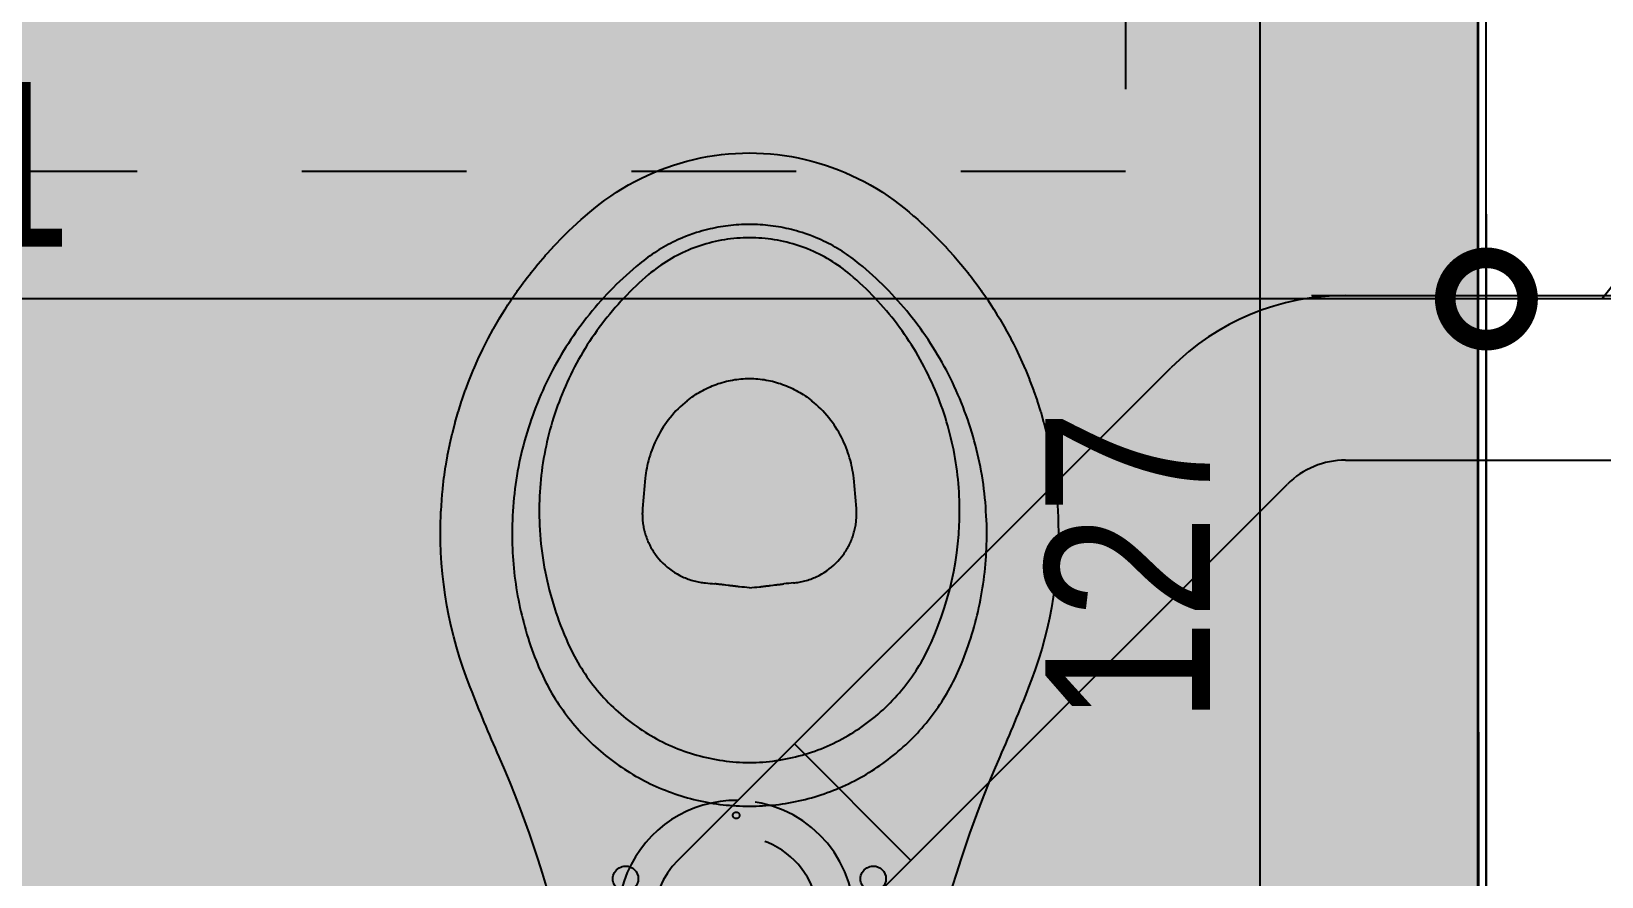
# Model space of a CAD drawing. Header units: metres. Extents: x -41 to 570, y -54 to 184.
# Drawn here: x -18.924 to -17.971, y 47.922 to 48.435 of the extents above; entities that cross this region are included whole.
import ezdxf
from ezdxf.xclip import XClip

# ---------------------------------------------------------------- set-up
doc = ezdxf.new("R2010")
doc.units = ezdxf.units.M
doc.header["$XCLIPFRAME"] = 0
for name, pattern in [('DASHEDX2', [1.5, 1, -0.5]), ('PUC$0$DASHEDX2', [1.5, 1, -0.5]), ('PUC$0$HIDDEN2', [0.1875, 0.125, -0.0625])]:
    doc.linetypes.add(name, pattern=pattern)
for name, color, linetype in [('1', 232, 'DASHEDX2'), ('ARQ-DIM', 2, 'Continuous'), ('PUC$0$ARQ-ALV ACAB', 4, 'Continuous'), ('PUC$0$ARQ-ALV OSSO', 5, 'Continuous'), ('PUC$0$ARQ-HID', 7, 'Continuous'), ('PUC$0$ARQ-PRJ', 7, 'PUC$0$DASHEDX2')]:
    doc.layers.add(name, color=color, linetype=linetype)
doc.layers.add('PUC$0$ARQ-FORRO', color=9, linetype='Continuous', lineweight=5)
doc.styles.add('Adesa', font='ARIALN.TTF')
doc.dimstyles.new('ADESA 1-0050', dxfattribs={"dimtxt": 0.1, "dimasz": 0.1, "dimexe": 0.05, "dimexo": 0.05, "dimgap": 0.03, "dimtad": 1, "dimdec": 1, "dimlfac": 100, "dimzin": 12, "dimtxsty": 'Adesa', "dimblk": 'DOTSMALL', "dimcen": 1, "dimdle": 0.05, "dimclrd": 1, "dimclre": 1, "dimclrt": 256, "dimazin": 3, "dimtm": 1e-09, "dimtfac": 1, "dimtdec": 1, "dimtmove": 1, "dimatfit": 0, "dimldrblk": 'DOTSMALL', "dimfxl": 0.8, "dimtvp": 2, "dimtolj": 1, "dimtzin": 0, "dimarcsym": 0})

# ---------------------------------------------------------------- blocks, each defined once
blk = doc.blocks.new('PUC$0$ARQ-HID-BACIA CX')
for points in [[(-0.21715, 0.12313), (-0.22532, 0.12562), (-0.23351, 0.12822), (-0.24148, 0.13086), (-0.24931, 0.13356), (-0.25707, 0.13635), (-0.26479, 0.13922), (-0.27251, 0.14221), (-0.28026, 0.14532), (-0.28804, 0.14857), (-0.29584, 0.15194, 0.011149), (-0.33812, 0.16943), (-0.34416, 0.17175), (-0.35027, 0.17392), (-0.35642, 0.17593), (-0.36262, 0.17778), (-0.36886, 0.17948), (-0.37514, 0.18101), (-0.38146, 0.18239), (-0.38782, 0.1836), (-0.3942, 0.18465), (-0.40061, 0.18554), (-0.40704, 0.18627), (-0.4135, 0.18683), (-0.41997, 0.18723), (-0.42645, 0.18746), (-0.43294, 0.18753), (-0.43806, 0.18747), (-0.43843, 0.18746), (-0.44165, 0.18736), (-0.44488, 0.18723), (-0.44526, 0.18721), (-0.4517, 0.1868), (-0.45207, 0.18677), (-0.45528, 0.1865), (-0.4585, 0.18619), (-0.45888, 0.18615), (-0.46528, 0.1854), (-0.46566, 0.18535), (-0.47204, 0.18442), (-0.47243, 0.18436), (-0.47878, 0.18326), (-0.47915, 0.18319), (-0.48548, 0.18191), (-0.48586, 0.18183), (-0.49214, 0.18039), (-0.49251, 0.1803), (-0.49875, 0.17869), (-0.49913, 0.17858), (-0.50533, 0.1768), (-0.5057, 0.17669), (-0.51184, 0.17475), (-0.51221, 0.17462), (-0.5183, 0.17251), (-0.51866, 0.17238), (-0.5247, 0.1701), (-0.52506, 0.16996), (-0.53103, 0.16752), (-0.53138, 0.16737), (-0.5373, 0.16477), (-0.53764, 0.16461), (-0.54348, 0.16185), (-0.54381, 0.16169), (-0.54671, 0.16024), (-0.54959, 0.15876), (-0.54991, 0.15859), (-0.55561, 0.15552), (-0.55592, 0.15534), (-0.55874, 0.15374), (-0.56154, 0.15211), (-0.56185, 0.15192), (-0.56462, 0.15025), (-0.56738, 0.14854), (-0.56767, 0.14835), (-0.57041, 0.1466), (-0.57312, 0.14482), (-0.57341, 0.14462), (-0.5761, 0.1428), (-0.57876, 0.14094), (-0.57904, 0.14074), (-0.58168, 0.13884), (-0.58429, 0.13691), (-0.58457, 0.1367), (-0.58716, 0.13474), (-0.58971, 0.13274), (-0.58999, 0.13252), (-0.59252, 0.13049), (-0.59502, 0.12842), (-0.5953, 0.1282), (-0.60022, 0.12397), (-0.60048, 0.12373), (-0.60529, 0.11937), (-0.60554, 0.11913), (-0.6079, 0.1169), (-0.61024, 0.11464), (-0.61049, 0.11439), (-0.61505, 0.10978), (-0.6153, 0.10953), (-0.61974, 0.1048), (-0.61998, 0.10454), (-0.62215, 0.10213), (-0.62429, 0.09969), (-0.62452, 0.09942), (-0.62662, 0.09695), (-0.6287, 0.09446), (-0.63136, 0.09112), (-0.63393, 0.08771), (-0.63639, 0.08422), (-0.63876, 0.08067), (-0.64103, 0.07705), (-0.64319, 0.07337), (-0.64524, 0.06963), (-0.64719, 0.06583), (-0.64903, 0.06198), (-0.65076, 0.05808), (-0.65238, 0.05413), (-0.65388, 0.05014), (-0.65526, 0.04611), (-0.65653, 0.04204), (-0.65769, 0.03793), (-0.65872, 0.0338), (-0.65964, 0.02963), (-0.66043, 0.02544), (-0.66111, 0.02123), (-0.66166, 0.01701), (-0.66209, 0.01277), (-0.6624, 0.00852), (-0.66258, 0.00426), (-0.66264, 0), (-0.66258, -0.00426), (-0.6624, -0.00852), (-0.66209, -0.01277), (-0.66166, -0.01701), (-0.66111, -0.02123), (-0.66043, -0.02544), (-0.65964, -0.02963), (-0.65872, -0.0338), (-0.65769, -0.03793), (-0.65653, -0.04204), (-0.65526, -0.04611), (-0.65388, -0.05014), (-0.65238, -0.05413), (-0.65076, -0.05808), (-0.64903, -0.06198), (-0.64719, -0.06583), (-0.64524, -0.06963), (-0.64319, -0.07337), (-0.64103, -0.07705), (-0.63876, -0.08067), (-0.63639, -0.08422), (-0.63393, -0.08771), (-0.63136, -0.09112), (-0.6287, -0.09446), (-0.62662, -0.09695), (-0.62452, -0.09942), (-0.62429, -0.09969), (-0.62215, -0.10213), (-0.61998, -0.10453), (-0.61974, -0.1048), (-0.6153, -0.10953), (-0.61505, -0.10978), (-0.61049, -0.11439), (-0.61024, -0.11464), (-0.6079, -0.1169), (-0.60554, -0.11913), (-0.60529, -0.11937), (-0.60048, -0.12373), (-0.60022, -0.12397), (-0.5953, -0.1282), (-0.59502, -0.12842), (-0.59252, -0.13049), (-0.58999, -0.13252), (-0.58971, -0.13274), (-0.58716, -0.13474), (-0.58457, -0.1367), (-0.58429, -0.13691), (-0.58168, -0.13884), (-0.57904, -0.14074), (-0.57876, -0.14094), (-0.5761, -0.1428), (-0.57341, -0.14462), (-0.57312, -0.14482), (-0.57041, -0.1466), (-0.56767, -0.14835), (-0.56738, -0.14854), (-0.56462, -0.15025), (-0.56185, -0.15192), (-0.56154, -0.15211), (-0.55874, -0.15374), (-0.55592, -0.15534), (-0.55561, -0.15552), (-0.54991, -0.15859), (-0.54959, -0.15876), (-0.54671, -0.16024), (-0.54381, -0.16169), (-0.54348, -0.16185), (-0.53764, -0.16461), (-0.5373, -0.16477), (-0.53138, -0.16737), (-0.53103, -0.16752), (-0.52506, -0.16996), (-0.5247, -0.1701), (-0.51866, -0.17238), (-0.5183, -0.17251), (-0.51221, -0.17462), (-0.51184, -0.17475), (-0.5057, -0.17669), (-0.50533, -0.1768), (-0.49913, -0.17858), (-0.49875, -0.17869), (-0.49251, -0.1803), (-0.49214, -0.18039), (-0.48586, -0.18183), (-0.48548, -0.18191), (-0.47915, -0.18319), (-0.47878, -0.18326), (-0.47243, -0.18436), (-0.47204, -0.18442), (-0.46566, -0.18535), (-0.46528, -0.1854), (-0.45888, -0.18615), (-0.4585, -0.18619), (-0.45528, -0.1865), (-0.45207, -0.18677), (-0.4517, -0.1868), (-0.44526, -0.18721), (-0.44488, -0.18723), (-0.44165, -0.18736), (-0.43843, -0.18746), (-0.43806, -0.18747), (-0.43155, -0.18753), (-0.42506, -0.18742), (-0.41858, -0.18716), (-0.41211, -0.18672), (-0.40566, -0.18612), (-0.39923, -0.18536), (-0.39282, -0.18444), (-0.38645, -0.18335), (-0.3801, -0.18211), (-0.37379, -0.1807), (-0.36751, -0.17913), (-0.36128, -0.1774), (-0.35509, -0.17551), (-0.34895, -0.17347), (-0.34286, -0.17126), (-0.33812, -0.16942, 0.011149), (-0.29584, -0.15194), (-0.28804, -0.14857), (-0.28026, -0.14532), (-0.27251, -0.14221), (-0.26479, -0.13922), (-0.25707, -0.13635), (-0.24931, -0.13356), (-0.24148, -0.13086), (-0.23351, -0.12822), (-0.22532, -0.12562), (-0.21715, -0.12313)], [(-0.5122, 0.03777), (-0.51097, 0.03926), (-0.50976, 0.04065), (-0.50852, 0.042), (-0.50724, 0.04331), (-0.50593, 0.04458), (-0.50459, 0.04581), (-0.50323, 0.047), (-0.50184, 0.04815), (-0.50042, 0.04926), (-0.49898, 0.05033), (-0.49753, 0.05135), (-0.49605, 0.05233), (-0.49455, 0.05328), (-0.49304, 0.05417), (-0.49152, 0.05503), (-0.48999, 0.05584), (-0.48844, 0.05661), (-0.48689, 0.05734), (-0.48534, 0.05802), (-0.48377, 0.05866), (-0.48221, 0.05926), (-0.48064, 0.05982), (-0.47908, 0.06034), (-0.47751, 0.06082), (-0.47595, 0.06126), (-0.47439, 0.06166), (-0.47283, 0.06202), (-0.47128, 0.06234), (-0.46974, 0.06262), (-0.4682, 0.06287), (-0.46667, 0.06309), (-0.46513, 0.06327, -0.008966), (-0.44664, 0.06489, -0.016113), (-0.44358, 0.06501), (-0.4426, 0.065), (-0.44175, 0.06498), (-0.44091, 0.06494), (-0.44008, 0.06488), (-0.43925, 0.06481), (-0.43843, 0.06472), (-0.43762, 0.06461), (-0.43681, 0.06449), (-0.43601, 0.06436), (-0.43521, 0.06421), (-0.43441, 0.06404), (-0.43363, 0.06386), (-0.43284, 0.06367), (-0.43207, 0.06346), (-0.43129, 0.06323), (-0.43052, 0.063), (-0.42976, 0.06274), (-0.429, 0.06247), (-0.42824, 0.06219), (-0.42749, 0.06189), (-0.42674, 0.06157), (-0.426, 0.06124), (-0.42525, 0.0609), (-0.42452, 0.06054), (-0.42378, 0.06016), (-0.42305, 0.05976), (-0.42232, 0.05935), (-0.42159, 0.05892), (-0.42087, 0.05847), (-0.42015, 0.058), (-0.41943, 0.05751), (-0.4187, 0.057), (-0.41736, 0.05598), (-0.41604, 0.0549), (-0.41475, 0.05374), (-0.4135, 0.05252), (-0.41228, 0.05123), (-0.41111, 0.04987), (-0.40999, 0.04845), (-0.40892, 0.04698), (-0.40791, 0.04545), (-0.40696, 0.04387), (-0.40608, 0.04225), (-0.40527, 0.04059), (-0.40489, 0.03975), (-0.40453, 0.0389), (-0.40419, 0.03804), (-0.40387, 0.03718), (-0.40357, 0.03631), (-0.40328, 0.03544), (-0.40302, 0.03457), (-0.40277, 0.0337), (-0.40254, 0.03282), (-0.40234, 0.03195), (-0.40215, 0.03107), (-0.40198, 0.0302), (-0.40183, 0.02933), (-0.4017, 0.02846), (-0.40159, 0.0276), (-0.40149, 0.02671, -0.000598), (-0.40092, 0.02094)], [(-0.39861, 0, 0.006359), (-0.39916, 0.00607), (-0.39919, 0.00636), (-0.39922, 0.00664), (-0.39928, 0.00718), (-0.39931, 0.00746), (-0.39934, 0.00773), (-0.39941, 0.00829), (-0.39944, 0.00857), (-0.3995, 0.00912), (-0.39954, 0.0094), (-0.3996, 0.00997), (-0.39964, 0.01025), (-0.39971, 0.01083), (-0.39982, 0.01169), (-0.39989, 0.01228), (-0.39997, 0.01288), (-0.40016, 0.01436), (-0.40028, 0.01536), (-0.40035, 0.01588), (-0.40041, 0.01639), (-0.40047, 0.01691), (-0.40053, 0.0174), (-0.40059, 0.01789), (-0.40065, 0.01839), (-0.4007, 0.01889), (-0.40076, 0.01939), (-0.40081, 0.0199), (-0.40087, 0.02042), (-0.40092, 0.02094)], [(-0.39861, 0, -0.006359), (-0.39916, -0.00607), (-0.39919, -0.00636), (-0.39922, -0.00664), (-0.39928, -0.00718), (-0.39931, -0.00746), (-0.39934, -0.00773), (-0.39941, -0.00829), (-0.39944, -0.00857), (-0.3995, -0.00912), (-0.39954, -0.0094), (-0.3996, -0.00997), (-0.39964, -0.01025), (-0.39971, -0.01083), (-0.39982, -0.01169), (-0.39989, -0.01228), (-0.39997, -0.01288), (-0.40016, -0.01436), (-0.40028, -0.01536), (-0.40035, -0.01588), (-0.40041, -0.01639), (-0.40047, -0.01691), (-0.40053, -0.0174), (-0.40059, -0.01789), (-0.40065, -0.01839), (-0.4007, -0.01889), (-0.40076, -0.01939), (-0.40081, -0.0199), (-0.40087, -0.02042), (-0.40092, -0.02094)], [(-0.40149, -0.02671), (-0.40159, -0.0276), (-0.4017, -0.02846), (-0.40183, -0.02933), (-0.40198, -0.0302), (-0.40215, -0.03107), (-0.40234, -0.03195), (-0.40254, -0.03282), (-0.40277, -0.0337), (-0.40302, -0.03457), (-0.40328, -0.03544), (-0.40357, -0.03631), (-0.40387, -0.03718), (-0.40419, -0.03804), (-0.40453, -0.0389), (-0.40489, -0.03975), (-0.40527, -0.04059), (-0.40608, -0.04225), (-0.40696, -0.04387), (-0.40791, -0.04545), (-0.40892, -0.04698), (-0.40999, -0.04845), (-0.41111, -0.04987), (-0.41228, -0.05123), (-0.4135, -0.05252), (-0.41475, -0.05374), (-0.41604, -0.0549), (-0.41736, -0.05598), (-0.4187, -0.057), (-0.41943, -0.05751), (-0.42015, -0.058), (-0.42087, -0.05847), (-0.42159, -0.05892), (-0.42232, -0.05935), (-0.42305, -0.05976), (-0.42378, -0.06016), (-0.42452, -0.06054), (-0.42525, -0.0609), (-0.426, -0.06124), (-0.42674, -0.06157), (-0.42749, -0.06189), (-0.42824, -0.06219), (-0.429, -0.06247), (-0.42976, -0.06274), (-0.43052, -0.063), (-0.43129, -0.06323), (-0.43207, -0.06346), (-0.43284, -0.06367), (-0.43363, -0.06386), (-0.43441, -0.06404), (-0.43521, -0.06421), (-0.43601, -0.06436), (-0.43681, -0.06449), (-0.43762, -0.06461), (-0.43843, -0.06472), (-0.43925, -0.06481), (-0.44008, -0.06488), (-0.44091, -0.06494), (-0.44175, -0.06498), (-0.4426, -0.065), (-0.44358, -0.06501, -0.016113), (-0.44664, -0.06489, -0.008966), (-0.46513, -0.06327), (-0.46667, -0.06309), (-0.4682, -0.06287), (-0.46974, -0.06262), (-0.47128, -0.06234), (-0.47283, -0.06202), (-0.47439, -0.06166), (-0.47595, -0.06126), (-0.47751, -0.06082), (-0.47908, -0.06034), (-0.48064, -0.05982), (-0.48221, -0.05926), (-0.48377, -0.05866), (-0.48534, -0.05802), (-0.48689, -0.05734), (-0.48844, -0.05661), (-0.48999, -0.05584), (-0.49152, -0.05503), (-0.49304, -0.05417), (-0.49455, -0.05328), (-0.49605, -0.05233), (-0.49753, -0.05135), (-0.49898, -0.05033), (-0.50042, -0.04926), (-0.50184, -0.04815), (-0.50323, -0.047), (-0.50459, -0.04581), (-0.50593, -0.04458), (-0.50724, -0.04331), (-0.50852, -0.042), (-0.50976, -0.04065), (-0.51097, -0.03926), (-0.5122, -0.03777)], [(-0.40149, -0.02671, 0.000598), (-0.40092, -0.02094)]]:
    blk.add_lwpolyline(points, format="xyb")
for points in [[(-0.26586, 0), (-0.26593, -0.00201), (-0.26601, -0.00401), (-0.26609, -0.00602), (-0.26619, -0.00802), (-0.2663, -0.01003), (-0.26644, -0.01203), (-0.2666, -0.01403), (-0.2668, -0.01603), (-0.26702, -0.01802), (-0.26729, -0.02001), (-0.26759, -0.02199), (-0.26792, -0.02398), (-0.26828, -0.02595), (-0.26868, -0.02792), (-0.2691, -0.02988), (-0.26955, -0.03184), (-0.27003, -0.03379), (-0.27054, -0.03573), (-0.27107, -0.03767), (-0.27163, -0.0396), (-0.27221, -0.04152), (-0.27282, -0.04343), (-0.27346, -0.04533), (-0.27413, -0.04723), (-0.27482, -0.04911), (-0.27554, -0.05098), (-0.27629, -0.05285), (-0.27707, -0.0547), (-0.27787, -0.05654), (-0.2787, -0.05837), (-0.27956, -0.06018), (-0.28044, -0.06199), (-0.28135, -0.06378), (-0.28228, -0.06555), (-0.28324, -0.06732), (-0.28423, -0.06907), (-0.28523, -0.0708), (-0.28627, -0.07252), (-0.28733, -0.07423), (-0.28841, -0.07592), (-0.28952, -0.07759), (-0.29065, -0.07925), (-0.29181, -0.08089), (-0.29299, -0.08252), (-0.29419, -0.08413), (-0.29542, -0.08572), (-0.29667, -0.08729), (-0.29794, -0.08884), (-0.29923, -0.09038), (-0.30055, -0.09189), (-0.30188, -0.09339), (-0.30324, -0.09487), (-0.30462, -0.09633), (-0.30602, -0.09777), (-0.30744, -0.09918), (-0.30888, -0.10058), (-0.31035, -0.10196), (-0.31183, -0.10331), (-0.31333, -0.10464), (-0.31485, -0.10595), (-0.31639, -0.10724), (-0.31795, -0.10851), (-0.31952, -0.10975), (-0.32112, -0.11097), (-0.32273, -0.11217), (-0.32435, -0.11335), (-0.32599, -0.11451), (-0.32765, -0.11564), (-0.32933, -0.11675), (-0.33102, -0.11783), (-0.33272, -0.11889), (-0.33445, -0.11992), (-0.33619, -0.12092), (-0.33794, -0.12189), (-0.33972, -0.12283), (-0.34151, -0.12374), (-0.34331, -0.12462), (-0.34512, -0.12547), (-0.34695, -0.12631), (-0.34878, -0.12713), (-0.35062, -0.12794), (-0.35246, -0.12874), (-0.3543, -0.12953), (-0.35656, -0.13038), (-0.35882, -0.13123), (-0.36109, -0.13205), (-0.36336, -0.13284), (-0.36565, -0.13361), (-0.36795, -0.13434), (-0.37026, -0.13505), (-0.37257, -0.13573), (-0.37489, -0.13639), (-0.37722, -0.13702), (-0.37956, -0.13763), (-0.3819, -0.13821), (-0.38425, -0.13876), (-0.38661, -0.13928), (-0.38897, -0.13978), (-0.39133, -0.14025), (-0.3937, -0.14069), (-0.39608, -0.14111), (-0.39846, -0.1415), (-0.40085, -0.14186), (-0.40324, -0.1422), (-0.40563, -0.14251), (-0.40803, -0.14279), (-0.41042, -0.14304), (-0.41283, -0.14327), (-0.41523, -0.14347), (-0.41764, -0.14364), (-0.42005, -0.14378), (-0.42246, -0.1439), (-0.42487, -0.14399), (-0.42728, -0.14405), (-0.42969, -0.14408), (-0.4321, -0.14408), (-0.43451, -0.14406), (-0.43693, -0.14403), (-0.43964, -0.14389), (-0.44235, -0.14375), (-0.44506, -0.14359), (-0.44777, -0.14341), (-0.45047, -0.14321), (-0.45318, -0.14297), (-0.45588, -0.1427), (-0.45857, -0.14238), (-0.46126, -0.14202), (-0.46395, -0.14162), (-0.46663, -0.14119), (-0.4693, -0.14071), (-0.47197, -0.14021), (-0.47463, -0.13967), (-0.47728, -0.1391), (-0.47993, -0.13849), (-0.48257, -0.13786), (-0.4852, -0.13719), (-0.48782, -0.13649), (-0.49043, -0.13575), (-0.49304, -0.13498), (-0.49563, -0.13418), (-0.49821, -0.13334), (-0.50078, -0.13247), (-0.50334, -0.13157), (-0.50589, -0.13064), (-0.50843, -0.12967), (-0.51095, -0.12867), (-0.51346, -0.12763), (-0.51596, -0.12657), (-0.51844, -0.12547), (-0.52091, -0.12435), (-0.52336, -0.12319), (-0.5258, -0.122), (-0.52822, -0.12077), (-0.53063, -0.11952), (-0.53302, -0.11824), (-0.5354, -0.11692), (-0.53775, -0.11558), (-0.5401, -0.11421), (-0.54242, -0.1128), (-0.54472, -0.11137), (-0.54701, -0.10991), (-0.54928, -0.10842), (-0.55152, -0.10689), (-0.55375, -0.10534), (-0.55596, -0.10377), (-0.55814, -0.10216), (-0.56031, -0.10052), (-0.56246, -0.09886), (-0.56458, -0.09717), (-0.56668, -0.09546), (-0.56876, -0.09372), (-0.57083, -0.09195), (-0.57286, -0.09016), (-0.57488, -0.08834), (-0.57687, -0.0865), (-0.57884, -0.08463), (-0.58078, -0.08273), (-0.58268, -0.0808), (-0.58456, -0.07884), (-0.58641, -0.07685), (-0.58823, -0.07485), (-0.59003, -0.07282), (-0.59182, -0.07079), (-0.59359, -0.06875), (-0.59537, -0.0667), (-0.59636, -0.06544), (-0.59736, -0.06416), (-0.59835, -0.06288), (-0.59931, -0.06159), (-0.60025, -0.06028), (-0.60116, -0.05896), (-0.60206, -0.05762), (-0.60292, -0.05627), (-0.60377, -0.05491), (-0.6046, -0.05353), (-0.60541, -0.05214), (-0.6062, -0.05074), (-0.60696, -0.04933), (-0.60771, -0.04791), (-0.60843, -0.04647), (-0.60913, -0.04502), (-0.60981, -0.04357), (-0.61046, -0.0421), (-0.61112, -0.04055), (-0.61187, -0.03871), (-0.6127, -0.03657), (-0.61351, -0.03429), (-0.61424, -0.0321), (-0.61483, -0.03021), (-0.6153, -0.02859), (-0.61573, -0.02704), (-0.61613, -0.02548), (-0.61651, -0.02392), (-0.61686, -0.02236), (-0.61719, -0.02078), (-0.6175, -0.01921), (-0.61778, -0.01763), (-0.61804, -0.01604), (-0.61827, -0.01445), (-0.61848, -0.01286), (-0.61867, -0.01126), (-0.61883, -0.00966), (-0.61896, -0.00806), (-0.61907, -0.00646), (-0.61914, -0.00485), (-0.6192, -0.00323), (-0.61924, -0.00161), (-0.61927, 0), (-0.61924, 0.00161), (-0.6192, 0.00323), (-0.61914, 0.00485), (-0.61907, 0.00646), (-0.61896, 0.00806), (-0.61883, 0.00966), (-0.61867, 0.01126), (-0.61848, 0.01286), (-0.61827, 0.01445), (-0.61804, 0.01604), (-0.61778, 0.01763), (-0.6175, 0.01921), (-0.61719, 0.02078), (-0.61686, 0.02236), (-0.61651, 0.02392), (-0.61613, 0.02548), (-0.61573, 0.02704), (-0.6153, 0.02859), (-0.61483, 0.03021), (-0.61424, 0.0321), (-0.61351, 0.03429), (-0.6127, 0.03657), (-0.61187, 0.03871), (-0.61112, 0.04055), (-0.61046, 0.0421), (-0.60981, 0.04357), (-0.60913, 0.04502), (-0.60843, 0.04647), (-0.60771, 0.04791), (-0.60696, 0.04933), (-0.6062, 0.05074), (-0.60541, 0.05214), (-0.6046, 0.05353), (-0.60377, 0.05491), (-0.60292, 0.05627), (-0.60206, 0.05762), (-0.60116, 0.05896), (-0.60025, 0.06028), (-0.59931, 0.06159), (-0.59835, 0.06288), (-0.59736, 0.06416), (-0.59636, 0.06544), (-0.59537, 0.0667), (-0.59359, 0.06875), (-0.59182, 0.07079), (-0.59003, 0.07282), (-0.58823, 0.07485), (-0.58641, 0.07685), (-0.58456, 0.07884), (-0.58268, 0.0808), (-0.58078, 0.08273), (-0.57884, 0.08463), (-0.57687, 0.0865), (-0.57488, 0.08834), (-0.57286, 0.09016), (-0.57083, 0.09195), (-0.56876, 0.09372), (-0.56668, 0.09546), (-0.56458, 0.09717), (-0.56246, 0.09886), (-0.56031, 0.10052), (-0.55814, 0.10216), (-0.55596, 0.10377), (-0.55375, 0.10534), (-0.55152, 0.10689), (-0.54928, 0.10842), (-0.54701, 0.10991), (-0.54472, 0.11137), (-0.54242, 0.1128), (-0.5401, 0.11421), (-0.53775, 0.11558), (-0.5354, 0.11692), (-0.53302, 0.11824), (-0.53063, 0.11952), (-0.52822, 0.12077), (-0.5258, 0.122), (-0.52336, 0.12319), (-0.52091, 0.12435), (-0.51844, 0.12547), (-0.51596, 0.12657), (-0.51346, 0.12763), (-0.51095, 0.12867), (-0.50843, 0.12967), (-0.50589, 0.13064), (-0.50334, 0.13157), (-0.50078, 0.13247), (-0.49821, 0.13334), (-0.49563, 0.13418), (-0.49304, 0.13498), (-0.49043, 0.13575), (-0.48782, 0.13649), (-0.4852, 0.13719), (-0.48257, 0.13786), (-0.47993, 0.13849), (-0.47728, 0.1391), (-0.47463, 0.13967), (-0.47197, 0.14021), (-0.4693, 0.14071), (-0.46663, 0.14119), (-0.46395, 0.14162), (-0.46126, 0.14202), (-0.45857, 0.14238), (-0.45588, 0.1427), (-0.45318, 0.14297), (-0.45047, 0.14321), (-0.44777, 0.14341), (-0.44506, 0.14359), (-0.44235, 0.14375), (-0.43964, 0.14389), (-0.43693, 0.14403), (-0.43451, 0.14406), (-0.4321, 0.14408), (-0.42969, 0.14408), (-0.42728, 0.14405), (-0.42487, 0.14399), (-0.42246, 0.1439), (-0.42005, 0.14378), (-0.41764, 0.14364), (-0.41523, 0.14347), (-0.41283, 0.14327), (-0.41042, 0.14304), (-0.40803, 0.14279), (-0.40563, 0.14251), (-0.40324, 0.1422), (-0.40085, 0.14186), (-0.39846, 0.1415), (-0.39608, 0.14111), (-0.3937, 0.14069), (-0.39133, 0.14025), (-0.38897, 0.13978), (-0.38661, 0.13928), (-0.38425, 0.13876), (-0.3819, 0.13821), (-0.37956, 0.13763), (-0.37722, 0.13702), (-0.37489, 0.13639), (-0.37257, 0.13573), (-0.37026, 0.13505), (-0.36795, 0.13434), (-0.36565, 0.13361), (-0.36336, 0.13284), (-0.36109, 0.13205), (-0.35882, 0.13123), (-0.35656, 0.13038), (-0.3543, 0.12953), (-0.35246, 0.12874), (-0.35062, 0.12794), (-0.34878, 0.12713), (-0.34695, 0.12631), (-0.34512, 0.12547), (-0.34331, 0.12462), (-0.34151, 0.12374), (-0.33972, 0.12283), (-0.33794, 0.12189), (-0.33619, 0.12092), (-0.33445, 0.11992), (-0.33272, 0.11889), (-0.33102, 0.11783), (-0.32933, 0.11675), (-0.32765, 0.11564), (-0.32599, 0.11451), (-0.32435, 0.11335), (-0.32273, 0.11217), (-0.32112, 0.11097), (-0.31952, 0.10975), (-0.31795, 0.10851), (-0.31639, 0.10724), (-0.31485, 0.10595), (-0.31333, 0.10464), (-0.31183, 0.10331), (-0.31035, 0.10196), (-0.30888, 0.10058), (-0.30744, 0.09918), (-0.30602, 0.09777), (-0.30462, 0.09633), (-0.30324, 0.09487), (-0.30188, 0.09339), (-0.30055, 0.09189), (-0.29923, 0.09038), (-0.29794, 0.08884), (-0.29667, 0.08729), (-0.29542, 0.08572), (-0.29419, 0.08413), (-0.29299, 0.08252), (-0.29181, 0.08089), (-0.29065, 0.07925), (-0.28952, 0.07759), (-0.28841, 0.07592), (-0.28733, 0.07423), (-0.28627, 0.07252), (-0.28523, 0.0708), (-0.28423, 0.06907), (-0.28324, 0.06732), (-0.28228, 0.06555), (-0.28135, 0.06378), (-0.28044, 0.06199), (-0.27956, 0.06018), (-0.2787, 0.05837), (-0.27787, 0.05654), (-0.27707, 0.0547), (-0.27629, 0.05285), (-0.27554, 0.05098), (-0.27482, 0.04911), (-0.27413, 0.04723), (-0.27346, 0.04533), (-0.27282, 0.04343), (-0.27221, 0.04152), (-0.27163, 0.0396), (-0.27107, 0.03767), (-0.27054, 0.03573), (-0.27003, 0.03379), (-0.26955, 0.03184), (-0.2691, 0.02988), (-0.26868, 0.02792), (-0.26828, 0.02595), (-0.26792, 0.02398), (-0.26759, 0.02199), (-0.26729, 0.02001), (-0.26702, 0.01802), (-0.2668, 0.01603), (-0.2666, 0.01403), (-0.26644, 0.01203), (-0.2663, 0.01003), (-0.26619, 0.00802), (-0.26609, 0.00602), (-0.26601, 0.00401), (-0.26593, 0.00201)], [(-0.58873, 0.06124), (-0.58704, 0.0632), (-0.58533, 0.06514), (-0.58359, 0.06705), (-0.58182, 0.06894), (-0.58003, 0.07081), (-0.57821, 0.07265), (-0.57637, 0.07446), (-0.5745, 0.07625), (-0.57261, 0.07801), (-0.5707, 0.07975), (-0.56876, 0.08146), (-0.5668, 0.08314), (-0.56482, 0.0848), (-0.56282, 0.08642), (-0.56079, 0.08802), (-0.55875, 0.0896), (-0.55668, 0.09114), (-0.55459, 0.09265), (-0.55248, 0.09414), (-0.55035, 0.09559), (-0.5482, 0.09702), (-0.54604, 0.09841), (-0.54385, 0.09978), (-0.54165, 0.10112), (-0.53943, 0.10242), (-0.53719, 0.10369), (-0.53493, 0.10493), (-0.53266, 0.10615), (-0.53038, 0.10732), (-0.52808, 0.10847), (-0.52576, 0.10959), (-0.52343, 0.11067), (-0.52108, 0.11172), (-0.51872, 0.11274), (-0.51635, 0.11372), (-0.51397, 0.11467), (-0.51157, 0.11559), (-0.50917, 0.11648), (-0.50675, 0.11733), (-0.50432, 0.11815), (-0.50188, 0.11893), (-0.49943, 0.11968), (-0.49697, 0.1204), (-0.49451, 0.12109), (-0.49203, 0.12174), (-0.48955, 0.12235), (-0.48706, 0.12293), (-0.48456, 0.12348), (-0.48206, 0.12399), (-0.47955, 0.12447), (-0.47704, 0.12492), (-0.47452, 0.12533), (-0.472, 0.12571), (-0.46947, 0.12605), (-0.46694, 0.12636), (-0.46441, 0.12663), (-0.46187, 0.12687), (-0.45934, 0.12707), (-0.4568, 0.12725), (-0.45426, 0.12738), (-0.45172, 0.12749), (-0.44918, 0.12756), (-0.44664, 0.12759), (-0.44411, 0.12759), (-0.44157, 0.12756), (-0.43904, 0.12749), (-0.4365, 0.12739), (-0.43356, 0.12724), (-0.43075, 0.12704), (-0.42795, 0.12681), (-0.42515, 0.12654), (-0.42234, 0.12622), (-0.41954, 0.12586), (-0.41675, 0.12546), (-0.41396, 0.12502), (-0.41117, 0.12454), (-0.40838, 0.12402), (-0.40561, 0.12346), (-0.40283, 0.12285), (-0.40007, 0.12221), (-0.39731, 0.12152), (-0.39456, 0.1208), (-0.39182, 0.12003), (-0.38908, 0.11922), (-0.38636, 0.11838), (-0.38364, 0.11749), (-0.38094, 0.11656), (-0.37824, 0.1156), (-0.37556, 0.11459), (-0.37289, 0.11354), (-0.37023, 0.11246), (-0.36759, 0.11133), (-0.36496, 0.11017), (-0.36234, 0.10897), (-0.36048, 0.10807), (-0.35863, 0.10713), (-0.3568, 0.10617), (-0.35499, 0.10518), (-0.35319, 0.10416), (-0.35142, 0.10311), (-0.34966, 0.10203), (-0.34792, 0.10092), (-0.34621, 0.09978), (-0.34451, 0.09862), (-0.34284, 0.09743), (-0.34118, 0.09621), (-0.33955, 0.09496), (-0.33794, 0.09369), (-0.33635, 0.09239), (-0.33479, 0.09107), (-0.33324, 0.08972), (-0.33173, 0.08834), (-0.33023, 0.08694), (-0.32876, 0.08552), (-0.32732, 0.08408), (-0.32589, 0.08261), (-0.3245, 0.08112), (-0.32313, 0.0796), (-0.32179, 0.07807), (-0.32047, 0.07651), (-0.31918, 0.07493), (-0.31792, 0.07333), (-0.31668, 0.07172), (-0.31547, 0.07008), (-0.31429, 0.06842), (-0.31314, 0.06674), (-0.31201, 0.06505), (-0.31092, 0.06334), (-0.30985, 0.06161), (-0.30881, 0.05986), (-0.3078, 0.0581), (-0.30683, 0.05632), (-0.30588, 0.05453), (-0.30496, 0.05272), (-0.30407, 0.05089), (-0.30322, 0.04906), (-0.30239, 0.0472), (-0.3016, 0.04534), (-0.30083, 0.04346), (-0.3001, 0.04157), (-0.2994, 0.03967), (-0.29874, 0.03776), (-0.2981, 0.03583), (-0.2975, 0.0339), (-0.29693, 0.03196), (-0.2964, 0.03001), (-0.29589, 0.02805), (-0.29542, 0.02608), (-0.29499, 0.0241), (-0.29459, 0.02212), (-0.29422, 0.02013), (-0.29389, 0.01813), (-0.29359, 0.01613), (-0.29332, 0.01413), (-0.29309, 0.01212), (-0.2929, 0.0101), (-0.29274, 0.00808), (-0.29261, 0.00607), (-0.29252, 0.00404), (-0.29247, 0.00202), (-0.29245, 0), (-0.29247, -0.00202), (-0.29252, -0.00404), (-0.29261, -0.00607), (-0.29274, -0.00808), (-0.2929, -0.0101), (-0.29309, -0.01212), (-0.29332, -0.01413), (-0.29359, -0.01613), (-0.29389, -0.01813), (-0.29422, -0.02013), (-0.29459, -0.02212), (-0.29499, -0.0241), (-0.29542, -0.02608), (-0.29589, -0.02805), (-0.2964, -0.03001), (-0.29693, -0.03196), (-0.2975, -0.0339), (-0.2981, -0.03583), (-0.29874, -0.03776), (-0.2994, -0.03967), (-0.3001, -0.04157), (-0.30083, -0.04346), (-0.3016, -0.04534), (-0.30239, -0.0472), (-0.30322, -0.04906), (-0.30407, -0.05089), (-0.30496, -0.05272), (-0.30588, -0.05453), (-0.30683, -0.05632), (-0.3078, -0.0581), (-0.30881, -0.05986), (-0.30985, -0.06161), (-0.31092, -0.06334), (-0.31201, -0.06505), (-0.31314, -0.06674), (-0.31429, -0.06842), (-0.31547, -0.07008), (-0.31668, -0.07172), (-0.31792, -0.07333), (-0.31918, -0.07493), (-0.32047, -0.07651), (-0.32179, -0.07807), (-0.32313, -0.0796), (-0.3245, -0.08112), (-0.32589, -0.08261), (-0.32732, -0.08408), (-0.32876, -0.08552), (-0.33023, -0.08694), (-0.33173, -0.08834), (-0.33324, -0.08972), (-0.33479, -0.09107), (-0.33635, -0.09239), (-0.33794, -0.09369), (-0.33955, -0.09496), (-0.34118, -0.09621), (-0.34284, -0.09743), (-0.34451, -0.09862), (-0.34621, -0.09978), (-0.34792, -0.10092), (-0.34966, -0.10203), (-0.35142, -0.10311), (-0.35319, -0.10416), (-0.35499, -0.10518), (-0.3568, -0.10617), (-0.35863, -0.10713), (-0.36048, -0.10807), (-0.36234, -0.10897), (-0.36513, -0.11024), (-0.3704, -0.11253), (-0.37573, -0.11465), (-0.3811, -0.11662), (-0.38652, -0.11843), (-0.39198, -0.12008), (-0.39747, -0.12156), (-0.40299, -0.12289), (-0.40854, -0.12405), (-0.4141, -0.12505), (-0.41969, -0.12588), (-0.42529, -0.12655), (-0.43089, -0.12705), (-0.4365, -0.12739), (-0.43904, -0.12749), (-0.44157, -0.12756), (-0.44411, -0.12759), (-0.44664, -0.12759), (-0.44918, -0.12756), (-0.45172, -0.12749), (-0.45426, -0.12738), (-0.4568, -0.12725), (-0.45934, -0.12707), (-0.46187, -0.12687), (-0.46441, -0.12663), (-0.46694, -0.12636), (-0.46947, -0.12605), (-0.472, -0.12571), (-0.47452, -0.12533), (-0.47704, -0.12492), (-0.47955, -0.12447), (-0.48206, -0.12399), (-0.48456, -0.12348), (-0.48706, -0.12293), (-0.48955, -0.12235), (-0.49203, -0.12174), (-0.49451, -0.12109), (-0.49697, -0.1204), (-0.49943, -0.11968), (-0.50188, -0.11893), (-0.50432, -0.11815), (-0.50675, -0.11733), (-0.50917, -0.11648), (-0.51157, -0.11559), (-0.51397, -0.11467), (-0.51635, -0.11372), (-0.51872, -0.11274), (-0.52108, -0.11172), (-0.52343, -0.11067), (-0.52576, -0.10959), (-0.52808, -0.10847), (-0.53038, -0.10732), (-0.53266, -0.10615), (-0.53493, -0.10493), (-0.53719, -0.10369), (-0.53943, -0.10242), (-0.54165, -0.10112), (-0.54385, -0.09978), (-0.54604, -0.09841), (-0.5482, -0.09702), (-0.55035, -0.09559), (-0.55248, -0.09414), (-0.55459, -0.09265), (-0.55668, -0.09114), (-0.55875, -0.0896), (-0.56079, -0.08802), (-0.56282, -0.08642), (-0.56482, -0.0848), (-0.5668, -0.08314), (-0.56876, -0.08146), (-0.5707, -0.07975), (-0.57261, -0.07801), (-0.5745, -0.07625), (-0.57637, -0.07446), (-0.57821, -0.07265), (-0.58003, -0.07081), (-0.58182, -0.06894), (-0.58359, -0.06705), (-0.58533, -0.06514), (-0.58704, -0.0632), (-0.58873, -0.06124), (-0.58995, -0.05979), (-0.59113, -0.0583), (-0.59229, -0.0568), (-0.59341, -0.05526), (-0.5945, -0.05371), (-0.59557, -0.05213), (-0.5966, -0.05054), (-0.59759, -0.04892), (-0.59856, -0.04728), (-0.59949, -0.04562), (-0.60038, -0.04395), (-0.60125, -0.04225), (-0.60208, -0.04054), (-0.60287, -0.03881), (-0.60363, -0.03707), (-0.60435, -0.03531), (-0.60504, -0.03353), (-0.60569, -0.03175), (-0.60631, -0.02994), (-0.60689, -0.02813), (-0.60743, -0.02631), (-0.60794, -0.02447), (-0.60841, -0.02263), (-0.60884, -0.02077), (-0.60923, -0.01891), (-0.60959, -0.01704), (-0.60991, -0.01517), (-0.61019, -0.01328), (-0.61044, -0.0114), (-0.61065, -0.0095), (-0.61082, -0.00761), (-0.61095, -0.00571), (-0.61104, -0.00381), (-0.6111, -0.0019), (-0.61112, 0), (-0.6111, 0.0019), (-0.61104, 0.00381), (-0.61095, 0.00571), (-0.61082, 0.00761), (-0.61065, 0.0095), (-0.61044, 0.0114), (-0.61019, 0.01328), (-0.60991, 0.01517), (-0.60959, 0.01704), (-0.60923, 0.01891), (-0.60884, 0.02078), (-0.60841, 0.02263), (-0.60794, 0.02447), (-0.60743, 0.02631), (-0.60689, 0.02813), (-0.60631, 0.02994), (-0.60569, 0.03175), (-0.60504, 0.03353), (-0.60435, 0.03531), (-0.60363, 0.03707), (-0.60287, 0.03881), (-0.60208, 0.04054), (-0.60125, 0.04225), (-0.60038, 0.04395), (-0.59949, 0.04562), (-0.59856, 0.04728), (-0.59759, 0.04892), (-0.5966, 0.05054), (-0.59557, 0.05213), (-0.5945, 0.05371), (-0.59341, 0.05526), (-0.59229, 0.0568), (-0.59113, 0.0583), (-0.58995, 0.05979)]]:
    blk.add_lwpolyline(points, close=True)
for points in [[(-0.21411, 0.07516, 1), (-0.22955, 0.07516, 1)], [(-0.21411, -0.07516, 1), (-0.22955, -0.07516, 1)]]:
    blk.add_lwpolyline(points, format="xyb", close=True)
blk.add_lwpolyline([(-0.5122, 0.03778), (-0.51298, 0.03678), (-0.51373, 0.03579), (-0.51446, 0.03478), (-0.51517, 0.03375), (-0.51587, 0.0327), (-0.51654, 0.03164), (-0.5172, 0.03055), (-0.51784, 0.02946), (-0.51845, 0.02834), (-0.51905, 0.02721), (-0.51962, 0.02606), (-0.52017, 0.02491), (-0.52069, 0.02373), (-0.52119, 0.02255), (-0.52167, 0.02135), (-0.52211, 0.02015), (-0.52254, 0.01893), (-0.52293, 0.01771), (-0.5233, 0.01647), (-0.52365, 0.01523), (-0.52396, 0.01399), (-0.52425, 0.01274), (-0.52452, 0.01148), (-0.52475, 0.01022), (-0.52496, 0.00895), (-0.52514, 0.00769), (-0.52529, 0.00642), (-0.52541, 0.00515), (-0.52551, 0.00387), (-0.52558, 0.0026), (-0.52562, 0.00132), (-0.52564, 0), (-0.52562, -0.00132), (-0.52558, -0.0026), (-0.52551, -0.00387), (-0.52541, -0.00515), (-0.52529, -0.00642), (-0.52514, -0.00769), (-0.52496, -0.00895), (-0.52475, -0.01022), (-0.52452, -0.01148), (-0.52425, -0.01274), (-0.52396, -0.01399), (-0.52365, -0.01523), (-0.5233, -0.01647), (-0.52293, -0.01771), (-0.52254, -0.01893), (-0.52211, -0.02015), (-0.52167, -0.02135), (-0.52119, -0.02255), (-0.52069, -0.02373), (-0.52017, -0.02491), (-0.51962, -0.02606), (-0.51905, -0.02721), (-0.51845, -0.02834), (-0.51784, -0.02946), (-0.5172, -0.03055), (-0.51654, -0.03164), (-0.51587, -0.0327), (-0.51517, -0.03375), (-0.51446, -0.03478), (-0.51373, -0.03579), (-0.51298, -0.03678), (-0.5122, -0.03778)])
at = {"ltscale": 0.0005513}
blk.add_lwpolyline([(-0.39861, 0), (-0.3985, 0)], dxfattribs=at)
blk = doc.blocks.new('PUC$0$pl apto tipo 2 puc')
at = {"layer": 'PUC$0$ARQ-FORRO'}
h = blk.add_hatch(color=256, dxfattribs=at)
h.dxf.hatch_style = 1
h.paths.add_polyline_path([(-19.95382, -1.04441), (-18.05466, -1.04441), (-18.05454, -2.30387), (-19.9537, -2.30387)])
at = {"layer": 'PUC$0$ARQ-ALV ACAB'}
blk.add_lwpolyline([(-17.89498, -1.0538), (-17.02401, -1.05414), (-17.02401, -0.89447), (-17.36412, -0.89447), (-17.36412, -0.8445), (-17.51412, -0.84448), (-17.51412, -0.89448), (-19.23392, -0.89447), (-19.23392, -1.04447), (-18.05498, -1.04414), (-18.0547, -2.30387), (-19.95354, -2.30387), (-19.95382, -1.04447), (-19.90392, -1.04447), (-19.90392, -0.89447), (-20.31382, -0.89447)], dxfattribs=at)
at = {"layer": 'PUC$0$ARQ-ALV OSSO'}
blk.add_lwpolyline([(-20.30886, -2.44884), (-22.46447, -2.44884), (-22.46442, -2.05004), (-22.72442, -2.05004), (-22.72442, -1.91004), (-22.46442, -1.91003), (-22.31442, -1.91003), (-22.31447, -2.30887), (-20.30886, -2.30887), (-20.30882, -0.89947), (-19.90892, -0.89947), (-19.90892, -1.03947), (-19.95882, -1.03947), (-19.95854, -2.30887), (-18.0497, -2.30887), (-18.04998, -1.03914), (-19.22892, -1.03947), (-19.22892, -0.89947), (-17.50912, -0.89948), (-17.50912, -0.84948), (-17.36912, -0.8495), (-17.36912, -0.89947), (-17.02907, -0.89947), (-17.02901, -1.03914)], dxfattribs=at)
at = {"layer": 'PUC$0$ARQ-FORRO'}
blk.add_lwpolyline([(-19.95382, -1.04441), (-18.05466, -1.04441), (-18.05454, -2.30387), (-19.9537, -2.30387)], close=True, dxfattribs=at)
at = {"layer": 'PUC$0$ARQ-HID', "lineweight": -2, "extrusion": (0, 0, -1), "zscale": -1, "rotation": 269.9999377319893}
blk.add_blockref('PUC$0$ARQ-HID-BACIA CX', (18.49714, -2.3001, 0), dxfattribs=at)
blk = doc.blocks.new('PUC$0$E3')
for p, q in [((302.21545, -376.06931), (302.31545, -376.06931)), ((302.31545, -376.16931), (302.31545, -376.06931)), ((302.21545, -376.16931), (302.31545, -376.16931))]:
    blk.add_line(p, q)
at = {"linetype": 'PUC$0$HIDDEN2', "ltscale": 0.1}
blk.add_circle((302.25981, -376.07496), 0.00202, dxfattribs=at)
for radius, start, end in [(0.07178, 44.15719, 315.84978), (0.05, 90, 270)]:
    blk.add_arc((302.21545, -376.11931), radius, start, end)
blk.add_arc((302.21545, -376.11931), 0.05, 270, 90, dxfattribs=at)
at = {"linetype": 'PUC$0$HIDDEN2', "ltscale": 0.2}
blk.add_arc((302.21545, -376.11931), 0.07178, 315.84978, 44.15719, dxfattribs=at)
blk = doc.blocks.new('PUC$0$A$C27047b9f')
at = {"layer": 'PUC$0$ARQ-PRJ', "linetype": 'PUC$0$HIDDEN2', "ltscale": 50}
for p, q in [((3.44027, 4.0683), (3.21181, 3.83984)), ((3.51067, 3.99728), (3.28251, 3.76912)), ((3.17646, 3.8252), (2.76671, 3.8252)), ((3.19717, 3.7252), (2.76671, 3.7252))]:
    blk.add_line(p, q, dxfattribs=at)
for radius in [0.05, 0.15]:
    blk.add_arc((3.17646, 3.8752), radius, 270, 315.00004, dxfattribs=at)
at = {"layer": 'PUC$0$ARQ-PRJ', "linetype": 'PUC$0$HIDDEN2', "ltscale": 0.5, "rotation": 224.9999999999999}
blk.add_blockref('PUC$0$E3', (483.20145, -48.15426), dxfattribs=at)
blk = doc.blocks.new('PUC')
at = {"layer": 'PUC$0$ARQ-ALV ACAB', "elevation": 0}
blk.add_lwpolyline([(18.04615, -47.69498), (18.04615, -48.91448)], dxfattribs=at)
at = {"layer": 'PUC$0$ARQ-ALV OSSO'}
blk.add_lwpolyline([(18.04115, -47.68998), (18.04115, -49.46998)], dxfattribs=at)
blk.add_blockref('PUC$0$A$C27047b9f', (14.94999, -51.99998, 0))
at = {"layer": 'PUC$0$ARQ-ALV OSSO', "rotation": 180}
blk.add_blockref('PUC$0$pl apto tipo 2 puc', (-0.00883, -49.99879, 0), dxfattribs=at)
blk = doc.blocks.new('_DotSmall')
at = {"color": 0, "linetype": 'ByBlock', "const_width": 0.5}
blk.add_lwpolyline([(-0.0625, 0, 1), (0.0625, 0, 1)], format="xyb", close=True, dxfattribs=at)
blk = doc.blocks.new('*D356')
at = {"layer": 'ARQ-DIM', "color": 1, "lineweight": -2, "transparency": 16777216}
for p, q in [((-17.97096, 48.27265), (-17.84036, 48.43806)), ((-17.84036, 48.43806), (-17.67088, 48.43806)), ((-18.04096, 48.22131), (-18.04096, 48.32265)), ((-17.90096, 48.22131), (-17.90096, 48.32265)), ((-18.04096, 48.27265), (-18.14096, 48.27265)), ((-17.90096, 48.27265), (-18.04096, 48.27265)), ((-17.90096, 48.27265), (-18.04096, 48.27265)), ((-17.90096, 48.27265), (-17.80096, 48.27265))]:
    blk.add_line(p, q, dxfattribs=at)
at = {"layer": 'Defpoints', "color": 0, "transparency": 16777216}
for p in [(-18.04096, 48.27265), (-18.04096, 48.17131, 0), (-17.90096, 48.17131)]:
    blk.add_point(p, dxfattribs=at)
at = {"layer": 'ARQ-DIM', "color": 1, "lineweight": -2, "transparency": 16777216, "xscale": 0.1, "yscale": 0.1, "zscale": 0.1}
blk.add_blockref('_DotSmall', (-18.04096, 48.27265), dxfattribs=at)
at = {"layer": 'ARQ-DIM', "color": 1, "lineweight": -2, "transparency": 16777216, "xscale": 0.1, "yscale": 0.1, "zscale": 0.1, "rotation": 180}
blk.add_blockref('_DotSmall', (-17.90096, 48.27265), dxfattribs=at)
at = {"layer": 'ARQ-DIM', "transparency": 16777216, "insert": (-17.75562, 48.51827), "char_height": 0.1, "attachment_point": 5, "style": 'Adesa'}
blk.add_mtext('\\A1;14', dxfattribs=at)
blk = doc.blocks.new('*D357')
at = {"layer": 'ARQ-DIM', "color": 1, "lineweight": -2, "transparency": 16777216}
for p, q in [((-19.94999, 48.22131), (-19.94999, 48.32265)), ((-18.04096, 48.22131), (-18.04096, 48.32265)), ((-17.99096, 48.27265), (-19.99999, 48.27265))]:
    blk.add_line(p, q, dxfattribs=at)
at = {"layer": 'Defpoints', "color": 0, "transparency": 16777216}
for p in [(-19.94999, 48.27265), (-19.94999, 48.17131, 0), (-18.04096, 48.17131, 0)]:
    blk.add_point(p, dxfattribs=at)
at = {"layer": 'ARQ-DIM', "color": 1, "lineweight": -2, "transparency": 16777216, "xscale": 0.1, "yscale": 0.1, "zscale": 0.1, "rotation": 180}
blk.add_blockref('_DotSmall', (-19.94999, 48.27265), dxfattribs=at)
at = {"layer": 'ARQ-DIM', "color": 1, "lineweight": -2, "transparency": 16777216, "xscale": 0.1, "yscale": 0.1, "zscale": 0.1}
blk.add_blockref('_DotSmall', (-18.04096, 48.27265), dxfattribs=at)
at = {"layer": 'ARQ-DIM', "transparency": 16777216, "insert": (-18.99547, 48.35371), "char_height": 0.1, "attachment_point": 5, "style": 'Adesa'}
blk.add_mtext('\\A1;191', dxfattribs=at)
blk = doc.blocks.new('*D366')
at = {"layer": 'ARQ-DIM', "color": 1, "lineweight": -2, "transparency": 16777216}
for p, q in [((-18.17855, 49.00967), (-18.17855, 47.63995)), ((-18.11078, 48.95967), (-18.22855, 48.95967)), ((-18.11078, 47.68995), (-18.22855, 47.68995))]:
    blk.add_line(p, q, dxfattribs=at)
at = {"layer": 'Defpoints', "color": 0, "transparency": 16777216}
for p in [(-18.06078, 48.95967, 0), (-18.17855, 47.68995), (-18.06078, 47.68995, 0)]:
    blk.add_point(p, dxfattribs=at)
at = {"layer": 'ARQ-DIM', "color": 1, "lineweight": -2, "transparency": 16777216, "xscale": 0.1, "yscale": 0.1, "zscale": 0.1}
for p, rotation in [((-18.17855, 48.95967), 90), ((-18.17855, 47.68995), 270)]:
    blk.add_blockref('_DotSmall', p, dxfattribs=dict(at, rotation=rotation))
at = {"layer": 'ARQ-DIM', "transparency": 16777216, "insert": (-18.25876, 48.10995), "char_height": 0.1, "attachment_point": 5, "rotation": 90, "style": 'Adesa'}
blk.add_mtext('\\A1;127', dxfattribs=at)
blk = doc.blocks.new('est-lo-08-6sa-r00')
at = {"layer": '1'}
for p, q in [((-1773.705539, -491.054157), (-1621.565063, -855.580384)), ((-1621.565063, -855.580384), (-1777.531802, -920.675444))]:
    blk.add_line(p, q, dxfattribs=at)

msp = doc.modelspace()

# ---------------------------------------------------------------- block references
at = {"linetype": 'Continuous'}
ref = msp.add_blockref('est-lo-08-6sa-r00', (0, 50), dxfattribs=dict(at, xscale=0.01, yscale=0.01, zscale=0.01, rotation=337.346050855639))
XClip(ref).set_block_clipping_path([(-3617.8293247107, -1968.6238684088), (2309.2219967837, 505.1199023612), (1831.3677091607, 1650.0512895176), (-4095.6836123336, -823.6924812524)])
at = {"rotation": 180}
msp.add_blockref('PUC', (0, 0), dxfattribs=at)

# ---------------------------------------------------------------- dimensions: what is measured, and where the dimension line sits
at = {"layer": 'ARQ-DIM'}
dim = msp.add_linear_dim(base=(-18.17855, 47.68995), p1=(-18.06078, 48.95967, 0), p2=(-18.06078, 47.68995, 0), angle=90, dimstyle='ADESA 1-0050', dxfattribs=at)
dim.commit()
dim.dimension.update_dxf_attribs({"geometry": '*D366', "text_midpoint": (-18.17855, 48.10995), "dimtype": 160})
dim = msp.add_linear_dim(base=(-18.04096, 48.27265), p1=(-17.90096, 48.17131), p2=(-18.04096, 48.17131, 0), dimstyle='ADESA 1-0050', dxfattribs=at)
dim.commit()
dim.dimension.update_dxf_attribs({"geometry": '*D356', "text_midpoint": (-17.81036, 48.43806), "dimtype": 160})
dim = msp.add_linear_dim(base=(-19.94999, 48.27265), p1=(-18.04096, 48.17131, 0), p2=(-19.94999, 48.17131, 0), dimstyle='ADESA 1-0050', override={"dimdec": 0}, dxfattribs=at)
dim.commit()
dim.dimension.update_dxf_attribs({"geometry": '*D357', "text_midpoint": (-18.99547, 48.35371)})

doc.saveas('drawing.dxf')
